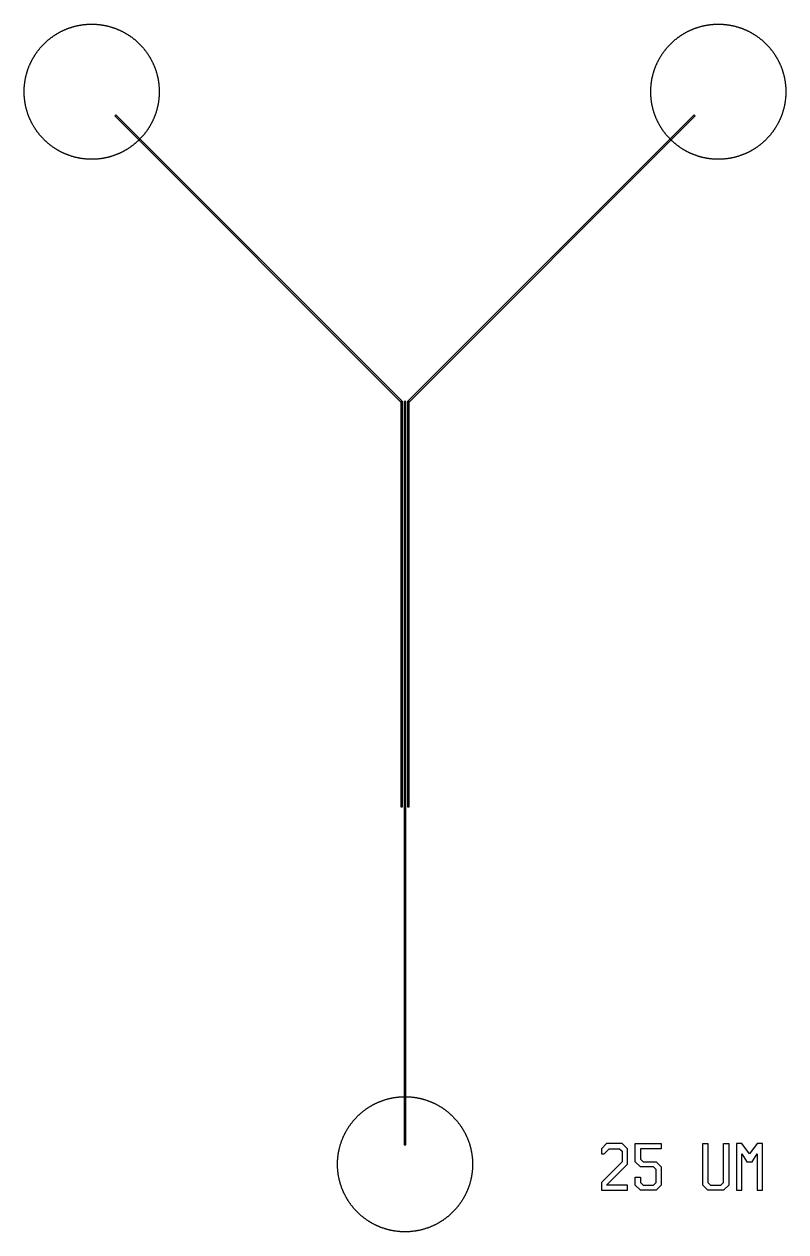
# Model space of a CAD drawing. Extents: x -30714 to 30714, y -38788 to 39084.
# Drawn here: x 19361 to 30639, y -18788 to -916 of the extents above; entities that cross this region are included whole.
import ezdxf

# ---------------------------------------------------------------- set-up
doc = ezdxf.new("R2010")
doc.units = 0
doc.layers.add('New_Layer', color=20, linetype='CONTINUOUS')
doc.layers.add('Poly', color=20, linetype='CONTINUOUS')

msp = doc.modelspace()

# ---------------------------------------------------------------- linework, layer by layer
at = {"layer": 'New_Layer'}
for points in [[(21361.4, -1923.5), (21361.2, -1937.6), (21360.8, -1951.65), (21360.55, -1958.65), (21360.2, -1965.75), (21359.85, -1972.75), (21358.95, -1986.85), (21357.85, -2000.85), (21357.25, -2007.9), (21355.85, -2021.9), (21355.1, -2028.85), (21354.25, -2035.9), (21353.4, -2042.9), (21352.5, -2049.85), (21350.5, -2063.85), (21349.45, -2070.8), (21348.35, -2077.7), (21347.15, -2084.7), (21345.95, -2091.65), (21344.7, -2098.55), (21343.4, -2105.5), (21342.05, -2112.4), (21340.65, -2119.25), (21339.2, -2126.15), (21336.15, -2139.9), (21334.55, -2146.75), (21332.9, -2153.6), (21331.2, -2160.45), (21329.45, -2167.3), (21327.65, -2174.15), (21325.8, -2180.95), (21323.95, -2187.65), (21322, -2194.5), (21320, -2201.25), (21318, -2207.95), (21315.9, -2214.75), (21313.8, -2221.4), (21311.6, -2228.15), (21309.4, -2234.8), (21307.1, -2241.5), (21304.8, -2248.15), (21302.45, -2254.8), (21300.05, -2261.4), (21297.6, -2268), (21295.1, -2274.55), (21292.55, -2281.15), (21289.95, -2287.7), (21287.3, -2294.25), (21284.65, -2300.7), (21281.9, -2307.25), (21279.15, -2313.65), (21276.3, -2320.2), (21273.45, -2326.55), (21270.5, -2333.05), (21267.6, -2339.35), (21264.55, -2345.8), (21261.5, -2352.15), (21258.45, -2358.4), (21255.3, -2364.75), (21252.15, -2371), (21248.9, -2377.3), (21245.65, -2383.5), (21242.3, -2389.8), (21238.95, -2395.95), (21235.55, -2402.15), (21232.1, -2408.3), (21228.65, -2414.35), (21225.1, -2420.5), (21221.5, -2426.6), (21217.9, -2432.6), (21214.25, -2438.6), (21210.55, -2444.6), (21206.8, -2450.6), (21203.05, -2456.5), (21199.2, -2462.45), (21195.35, -2468.3), (21191.45, -2474.15), (21187.5, -2480), (21183.5, -2485.8), (21179.45, -2491.6), (21175.4, -2497.3), (21171.3, -2503.05), (21167.1, -2508.8), (21162.95, -2514.4), (21158.7, -2520.05), (21154.45, -2525.6), (21150.1, -2531.25), (21141.4, -2542.25), (21137, -2547.7), (21132.5, -2553.15), (21127.95, -2558.65), (21123.45, -2563.95), (21118.9, -2569.3), (21114.25, -2574.65), (21109.55, -2580), (21104.9, -2585.2), (21095.4, -2595.6), (21090.6, -2600.75), (21085.75, -2605.9), (21080.9, -2610.95), (21076, -2616), (21071.05, -2621), (21066.05, -2626), (21061.05, -2630.95), (21055.95, -2635.9), (21050.95, -2640.7), (21045.75, -2645.6), (21040.6, -2650.4), (21030.2, -2659.9), (21019.65, -2669.25), (21014.35, -2673.85), (21003.65, -2682.95), (20992.75, -2691.95), (20987.25, -2696.4), (20976.25, -2705.1), (20965.05, -2713.7), (20959.4, -2717.95), (20948.1, -2726.25), (20942.4, -2730.35), (20936.6, -2734.45), (20930.8, -2738.5), (20925.05, -2742.45), (20919.2, -2746.4), (20913.3, -2750.35), (20907.45, -2754.2), (20901.5, -2758.05), (20895.6, -2761.8), (20889.6, -2765.55), (20883.6, -2769.25), (20877.6, -2772.9), (20871.6, -2776.5), (20865.55, -2780.05), (20859.4, -2783.6), (20853.25, -2787.1), (20847.1, -2790.55), (20840.95, -2793.95), (20834.75, -2797.3), (20828.55, -2800.6), (20822.35, -2803.85), (20816.05, -2807.1), (20809.75, -2810.3), (20803.5, -2813.4), (20797.15, -2816.5), (20790.8, -2819.55), (20784.4, -2822.55), (20778.05, -2825.5), (20771.65, -2828.4), (20765.15, -2831.3), (20758.75, -2834.1), (20752.2, -2836.9), (20745.8, -2839.6), (20739.25, -2842.3), (20732.7, -2844.95), (20726.2, -2847.5), (20719.55, -2850.1), (20713.05, -2852.55), (20706.45, -2855), (20699.75, -2857.45), (20693.15, -2859.8), (20686.5, -2862.1), (20679.85, -2864.35), (20673.15, -2866.6), (20666.45, -2868.75), (20659.7, -2870.9), (20653, -2872.95), (20646.25, -2875), (20639.45, -2877), (20632.75, -2878.9), (20625.95, -2880.8), (20619.1, -2882.65), (20612.35, -2884.4), (20605.5, -2886.15), (20598.7, -2887.85), (20591.85, -2889.5), (20584.95, -2891.1), (20578.1, -2892.65), (20571.2, -2894.15), (20564.35, -2895.6), (20557.4, -2897), (20550.5, -2898.35), (20543.55, -2899.7), (20536.65, -2900.95), (20529.7, -2902.15), (20522.75, -2903.3), (20515.8, -2904.4), (20508.8, -2905.5), (20501.9, -2906.5), (20494.9, -2907.45), (20487.85, -2908.4), (20480.95, -2909.25), (20473.95, -2910.05), (20466.95, -2910.8), (20459.9, -2911.55), (20452.9, -2912.2), (20445.85, -2912.85), (20438.85, -2913.4), (20431.85, -2913.9), (20424.8, -2914.4), (20417.8, -2914.8), (20410.75, -2915.2), (20396.7, -2915.8), (20389.65, -2916), (20375.55, -2916.3), (20361.45, -2916.4), (20347.35, -2916.3), (20333.25, -2916), (20326.2, -2915.8), (20319.15, -2915.5), (20312.15, -2915.2), (20298.05, -2914.4), (20284, -2913.4), (20277, -2912.85), (20262.95, -2911.55), (20248.95, -2910.05), (20241.95, -2909.25), (20234.95, -2908.35), (20228, -2907.45), (20221, -2906.5), (20214.1, -2905.5), (20207.05, -2904.4), (20200.1, -2903.3), (20193.15, -2902.15), (20186.25, -2900.95), (20179.35, -2899.7), (20172.45, -2898.4), (20165.45, -2897), (20158.55, -2895.6), (20151.65, -2894.15), (20144.8, -2892.65), (20137.9, -2891.1), (20131.05, -2889.5), (20124.2, -2887.85), (20117.35, -2886.15), (20110.55, -2884.4), (20103.8, -2882.65), (20096.95, -2880.8), (20090.15, -2878.9), (20083.45, -2877), (20076.65, -2875), (20069.85, -2872.95), (20063.2, -2870.9), (20056.4, -2868.75), (20049.75, -2866.6), (20036.35, -2862.1), (20029.75, -2859.8), (20023.15, -2857.45), (20016.45, -2855), (20009.85, -2852.55), (20003.25, -2850.05), (19996.7, -2847.5), (19990.2, -2844.95), (19983.65, -2842.3), (19977.1, -2839.6), (19970.65, -2836.9), (19964.15, -2834.1), (19957.75, -2831.3), (19951.25, -2828.4), (19944.85, -2825.5), (19938.45, -2822.55), (19932.1, -2819.55), (19925.75, -2816.5), (19919.4, -2813.4), (19913.15, -2810.3), (19906.85, -2807.1), (19900.6, -2803.9), (19894.3, -2800.6), (19888.15, -2797.3), (19881.95, -2793.95), (19875.75, -2790.55), (19869.6, -2787.1), (19863.45, -2783.6), (19857.35, -2780.05), (19851.3, -2776.5), (19845.3, -2772.9), (19839.2, -2769.2), (19833.3, -2765.55), (19827.3, -2761.8), (19821.35, -2758), (19815.45, -2754.2), (19809.5, -2750.3), (19803.65, -2746.4), (19797.85, -2742.45), (19792, -2738.45), (19786.3, -2734.45), (19780.55, -2730.4), (19774.8, -2726.25), (19769.1, -2722.1), (19763.45, -2717.9), (19757.85, -2713.7), (19752.2, -2709.4), (19746.65, -2705.1), (19741.1, -2700.75), (19735.6, -2696.35), (19730.15, -2691.95), (19724.65, -2687.45), (19719.3, -2683), (19713.9, -2678.45), (19708.55, -2673.85), (19703.25, -2669.25), (19697.95, -2664.6), (19692.7, -2659.9), (19687.45, -2655.15), (19682.3, -2650.4), (19677.15, -2645.6), (19672, -2640.75), (19666.9, -2635.85), (19661.85, -2630.95), (19656.85, -2626), (19651.85, -2621), (19646.9, -2616), (19642, -2610.95), (19637.1, -2605.85), (19632.3, -2600.75), (19627.5, -2595.6), (19622.7, -2590.4), (19618, -2585.2), (19613.3, -2579.95), (19608.65, -2574.65), (19604, -2569.3), (19599.45, -2564), (19594.9, -2558.6), (19590.4, -2553.2), (19585.9, -2547.7), (19581.5, -2542.25), (19577.15, -2536.8), (19572.75, -2531.2), (19568.45, -2525.65), (19564.15, -2520), (19559.95, -2514.4), (19555.75, -2508.75), (19551.6, -2503.05), (19547.5, -2497.35), (19543.45, -2491.6), (19539.4, -2485.8), (19535.4, -2480), (19531.45, -2474.15), (19527.55, -2468.3), (19523.65, -2462.4), (19519.85, -2456.5), (19516.05, -2450.55), (19512.35, -2444.65), (19508.65, -2438.65), (19505, -2432.65), (19501.35, -2426.55), (19497.8, -2420.5), (19494.25, -2414.35), (19490.8, -2408.3), (19487.35, -2402.15), (19483.95, -2396), (19480.6, -2389.8), (19477.25, -2383.5), (19474, -2377.3), (19470.75, -2371), (19467.6, -2364.8), (19464.45, -2358.45), (19461.35, -2352.1), (19458.3, -2345.75), (19455.3, -2339.35), (19452.35, -2333), (19449.45, -2326.6), (19446.6, -2320.2), (19443.75, -2313.7), (19441, -2307.25), (19438.25, -2300.75), (19435.55, -2294.2), (19432.95, -2287.7), (19430.35, -2281.15), (19427.8, -2274.6), (19425.3, -2268), (19422.85, -2261.4), (19420.45, -2254.8), (19418.1, -2248.15), (19415.75, -2241.45), (19413.5, -2234.85), (19411.3, -2228.15), (19409.1, -2221.4), (19407, -2214.75), (19404.9, -2208), (19400.9, -2194.5), (19398.95, -2187.7), (19397.1, -2180.95), (19395.25, -2174.15), (19393.45, -2167.3), (19391.7, -2160.5), (19390, -2153.65), (19388.35, -2146.8), (19386.75, -2139.95), (19385.2, -2133.05), (19383.7, -2126.2), (19382.25, -2119.3), (19380.85, -2112.4), (19379.5, -2105.5), (19378.2, -2098.55), (19376.95, -2091.65), (19375.7, -2084.65), (19374.55, -2077.75), (19373.45, -2070.8), (19372.4, -2063.85), (19371.35, -2056.8), (19370.4, -2049.9), (19369.5, -2042.9), (19367.8, -2028.9), (19367.05, -2021.9), (19366.3, -2014.85), (19365.65, -2007.9), (19364.45, -1993.85), (19363.95, -1986.85), (19363.05, -1972.75), (19362.7, -1965.75), (19362.35, -1958.7), (19361.85, -1944.6), (19361.7, -1937.6), (19361.55, -1930.55), (19361.5, -1923.5), (19361.45, -1916.4), (19361.55, -1902.3), (19361.7, -1895.25), (19361.85, -1888.25), (19362.35, -1874.15), (19362.7, -1867.1), (19363.05, -1860.1), (19363.95, -1846), (19364.45, -1839), (19365.05, -1831.95), (19365.65, -1824.95), (19366.3, -1818), (19367.05, -1810.95), (19367.8, -1803.95), (19369.5, -1789.95), (19370.4, -1782.95), (19371.35, -1776.05), (19372.4, -1769), (19373.45, -1762.05), (19374.55, -1755.1), (19375.7, -1748.2), (19376.95, -1741.2), (19378.2, -1734.3), (19379.5, -1727.35), (19380.85, -1720.45), (19382.25, -1713.55), (19383.7, -1706.65), (19385.2, -1699.75), (19386.75, -1692.9), (19388.35, -1686.05), (19390, -1679.2), (19391.7, -1672.35), (19393.45, -1665.5), (19395.25, -1658.7), (19397.1, -1651.9), (19398.95, -1645.15), (19400.9, -1638.35), (19402.85, -1631.65), (19404.9, -1624.85), (19407, -1618.1), (19409.1, -1611.4), (19413.5, -1598), (19415.75, -1591.4), (19418.05, -1584.75), (19420.45, -1578.05), (19422.85, -1571.45), (19425.3, -1564.85), (19427.8, -1558.25), (19430.35, -1551.7), (19432.9, -1545.2), (19435.55, -1538.65), (19438.25, -1532.1), (19441, -1525.6), (19443.75, -1519.15), (19446.6, -1512.65), (19449.45, -1506.25), (19452.35, -1499.85), (19455.35, -1493.4), (19458.3, -1487.1), (19461.35, -1480.75), (19464.45, -1474.4), (19467.6, -1468.05), (19470.75, -1461.85), (19474, -1455.55), (19477.25, -1449.35), (19480.6, -1443.05), (19483.95, -1436.85), (19487.35, -1430.7), (19490.75, -1424.6), (19494.25, -1418.5), (19497.8, -1412.35), (19501.35, -1406.3), (19505, -1400.2), (19508.65, -1394.2), (19512.35, -1388.2), (19516.05, -1382.3), (19519.85, -1376.35), (19523.65, -1370.45), (19527.55, -1364.5), (19531.45, -1358.65), (19535.4, -1352.85), (19539.4, -1347), (19543.45, -1341.2), (19547.5, -1335.5), (19551.6, -1329.8), (19555.75, -1324.1), (19559.95, -1318.45), (19564.2, -1312.8), (19568.45, -1307.2), (19572.75, -1301.65), (19577.1, -1296.1), (19581.5, -1290.6), (19585.95, -1285.1), (19590.4, -1279.65), (19594.9, -1274.25), (19599.4, -1268.9), (19604.05, -1263.5), (19608.65, -1258.2), (19613.3, -1252.9), (19618, -1247.65), (19622.7, -1242.45), (19627.5, -1237.25), (19632.3, -1232.1), (19637.1, -1227), (19642, -1221.9), (19646.9, -1216.85), (19651.85, -1211.85), (19656.85, -1206.85), (19661.85, -1201.9), (19666.9, -1197), (19672, -1192.1), (19677.15, -1187.25), (19682.3, -1182.45), (19687.45, -1177.7), (19692.7, -1172.95), (19697.95, -1168.25), (19703.25, -1163.6), (19708.55, -1159), (19713.9, -1154.4), (19719.3, -1149.85), (19724.7, -1145.35), (19730.15, -1140.9), (19735.6, -1136.5), (19741.1, -1132.1), (19746.65, -1127.75), (19752.2, -1123.45), (19757.85, -1119.15), (19763.45, -1114.95), (19769.1, -1110.75), (19774.8, -1106.6), (19780.55, -1102.45), (19786.3, -1098.4), (19792, -1094.4), (19797.85, -1090.4), (19803.65, -1086.45), (19809.5, -1082.55), (19815.45, -1078.65), (19821.3, -1074.85), (19827.3, -1071.05), (19833.25, -1067.3), (19839.25, -1063.6), (19845.3, -1059.95), (19851.3, -1056.35), (19857.4, -1052.75), (19863.45, -1049.25), (19869.6, -1045.75), (19875.75, -1042.3), (19881.95, -1038.9), (19888.1, -1035.55), (19894.3, -1032.25), (19900.6, -1028.95), (19906.8, -1025.75), (19913.15, -1022.55), (19919.4, -1019.45), (19925.75, -1016.35), (19932.1, -1013.3), (19938.45, -1010.3), (19944.85, -1007.35), (19951.25, -1004.45), (19957.7, -1001.55), (19964.15, -998.75), (19970.65, -995.95), (19977.1, -993.25), (19983.65, -990.55), (19990.2, -987.9), (19996.75, -985.3), (20003.25, -982.8), (20009.85, -980.3), (20016.5, -977.8), (20023.1, -975.4), (20029.75, -973.05), (20036.35, -970.75), (20043.1, -968.45), (20049.75, -966.25), (20056.4, -964.1), (20063.15, -961.95), (20069.85, -959.9), (20076.6, -957.85), (20083.45, -955.85), (20090.15, -953.95), (20096.95, -952.05), (20103.75, -950.2), (20110.6, -948.4), (20117.35, -946.7), (20124.2, -945), (20131.05, -943.35), (20137.9, -941.75), (20144.8, -940.2), (20151.65, -938.7), (20158.55, -937.25), (20165.45, -935.85), (20172.45, -934.45), (20179.35, -933.15), (20186.25, -931.9), (20193.15, -930.7), (20200.1, -929.55), (20207.05, -928.45), (20214.05, -927.35), (20221, -926.35), (20235, -924.45), (20241.95, -923.6), (20248.95, -922.8), (20256, -922), (20262.95, -921.3), (20277, -920), (20284, -919.45), (20291.1, -918.9), (20298.05, -918.45), (20312.15, -917.65), (20319.15, -917.35), (20326.2, -917.05), (20340.3, -916.65), (20354.4, -916.45), (20368.5, -916.45), (20382.6, -916.65), (20396.7, -917.05), (20410.75, -917.65), (20417.8, -918.05), (20424.8, -918.45), (20431.85, -918.95), (20438.85, -919.45), (20445.9, -920), (20459.9, -921.3), (20466.9, -922), (20473.95, -922.8), (20480.95, -923.6), (20487.9, -924.45), (20501.9, -926.35), (20508.85, -927.35), (20515.75, -928.4), (20522.75, -929.55), (20529.7, -930.7), (20536.65, -931.9), (20543.55, -933.15), (20550.45, -934.45), (20557.35, -935.8), (20564.35, -937.25), (20571.2, -938.7), (20578.1, -940.2), (20584.95, -941.75), (20591.85, -943.35), (20598.7, -945), (20605.45, -946.65), (20612.3, -948.4), (20619.15, -950.2), (20625.95, -952.05), (20632.75, -953.95), (20639.45, -955.85), (20646.25, -957.85), (20653, -959.9), (20659.7, -961.95), (20666.45, -964.1), (20673.15, -966.25), (20679.85, -968.5), (20686.5, -970.75), (20693.15, -973.05), (20699.75, -975.4), (20706.45, -977.85), (20713.05, -980.3), (20719.55, -982.75), (20726.15, -985.3), (20732.7, -987.9), (20739.25, -990.55), (20745.8, -993.25), (20752.25, -995.95), (20758.75, -998.75), (20765.15, -1001.55), (20771.65, -1004.45), (20778.05, -1007.35), (20784.45, -1010.3), (20790.8, -1013.3), (20797.15, -1016.35), (20803.5, -1019.45), (20809.75, -1022.55), (20816.05, -1025.75), (20822.3, -1028.95), (20828.6, -1032.25), (20834.75, -1035.55), (20840.95, -1038.9), (20847.15, -1042.3), (20853.3, -1045.75), (20859.45, -1049.25), (20865.55, -1052.8), (20871.6, -1056.35), (20877.6, -1059.95), (20883.6, -1063.6), (20889.6, -1067.3), (20895.6, -1071.05), (20901.5, -1074.8), (20907.45, -1078.65), (20913.3, -1082.5), (20919.2, -1086.45), (20925, -1090.35), (20930.8, -1094.35), (20936.6, -1098.4), (20942.4, -1102.5), (20948.05, -1106.55), (20953.8, -1110.75), (20959.4, -1114.9), (20965.05, -1119.15), (20970.7, -1123.45), (20976.25, -1127.75), (20987.25, -1136.45), (20992.75, -1140.9), (20998.25, -1145.4), (21003.6, -1149.85), (21009.05, -1154.45), (21014.35, -1159), (21019.65, -1163.6), (21025, -1168.3), (21030.2, -1172.95), (21035.45, -1177.7), (21040.6, -1182.45), (21045.75, -1187.25), (21050.9, -1192.1), (21055.95, -1196.95), (21061, -1201.85), (21066.05, -1206.85), (21071.05, -1211.85), (21076, -1216.85), (21080.9, -1221.9), (21085.8, -1227), (21090.6, -1232.1), (21095.4, -1237.25), (21100.2, -1242.45), (21104.9, -1247.65), (21109.6, -1252.9), (21114.25, -1258.2), (21118.85, -1263.5), (21123.45, -1268.9), (21128, -1274.25), (21132.45, -1279.6), (21136.95, -1285.1), (21141.4, -1290.6), (21145.75, -1296.05), (21150.1, -1301.6), (21154.4, -1307.15), (21158.7, -1312.8), (21162.95, -1318.45), (21167.1, -1324.05), (21171.3, -1329.8), (21175.4, -1335.5), (21179.45, -1341.25), (21183.5, -1347.05), (21187.5, -1352.85), (21191.45, -1358.7), (21195.35, -1364.55), (21199.2, -1370.4), (21203.05, -1376.35), (21206.85, -1382.3), (21210.55, -1388.2), (21214.25, -1394.2), (21217.9, -1400.25), (21221.5, -1406.25), (21225.1, -1412.35), (21228.65, -1418.5), (21232.1, -1424.55), (21235.55, -1430.7), (21238.95, -1436.9), (21242.3, -1443.05), (21245.65, -1449.35), (21248.9, -1455.55), (21252.15, -1461.85), (21255.3, -1468.1), (21258.4, -1474.35), (21261.5, -1480.7), (21264.55, -1487.05), (21267.55, -1493.4), (21270.5, -1499.8), (21273.45, -1506.25), (21276.3, -1512.65), (21279.1, -1519.1), (21281.9, -1525.6), (21284.65, -1532.15), (21287.3, -1538.6), (21289.95, -1545.15), (21292.55, -1551.7), (21295.1, -1558.3), (21297.6, -1564.85), (21300.05, -1571.45), (21302.45, -1578.05), (21304.8, -1584.7), (21307.15, -1591.4), (21309.4, -1598.05), (21311.6, -1604.7), (21313.8, -1611.45), (21315.9, -1618.1), (21318, -1624.9), (21320, -1631.6), (21322, -1638.35), (21323.95, -1645.2), (21325.8, -1651.9), (21327.65, -1658.7), (21329.45, -1665.5), (21331.2, -1672.35), (21332.9, -1679.25), (21334.55, -1686.1), (21336.15, -1692.95), (21339.2, -1706.7), (21340.65, -1713.6), (21342.05, -1720.45), (21343.4, -1727.35), (21344.7, -1734.3), (21345.95, -1741.2), (21347.15, -1748.15), (21348.35, -1755.15), (21349.45, -1762.05), (21350.5, -1769), (21352.5, -1783), (21353.4, -1789.95), (21354.25, -1796.95), (21355.1, -1804), (21355.85, -1810.95), (21357.25, -1824.95), (21357.85, -1831.95), (21358.95, -1846), (21359.85, -1860.1), (21360.2, -1867.1), (21360.55, -1874.15), (21360.8, -1881.2), (21361.2, -1895.25), (21361.4, -1909.35)], [(30638.5, -1923.6), (30638.45, -1930.65), (30638.3, -1937.7), (30638.15, -1944.7), (30637.65, -1958.8), (30637.3, -1965.85), (30636.95, -1972.85), (30636.05, -1986.95), (30635.55, -1993.95), (30634.35, -2008), (30633.7, -2014.95), (30632.95, -2022), (30632.2, -2029), (30630.5, -2043), (30629.6, -2050), (30628.65, -2056.9), (30627.6, -2063.95), (30626.55, -2070.9), (30625.45, -2077.85), (30624.3, -2084.75), (30623.05, -2091.75), (30621.8, -2098.65), (30620.5, -2105.6), (30619.15, -2112.5), (30617.75, -2119.4), (30616.3, -2126.3), (30614.8, -2133.15), (30613.25, -2140.05), (30611.65, -2146.9), (30610, -2153.75), (30608.3, -2160.6), (30606.55, -2167.4), (30604.75, -2174.25), (30602.9, -2181.05), (30601.05, -2187.8), (30599.1, -2194.6), (30595.1, -2208.1), (30593, -2214.85), (30590.9, -2221.5), (30588.7, -2228.25), (30586.5, -2234.95), (30584.25, -2241.55), (30581.9, -2248.25), (30579.55, -2254.9), (30577.15, -2261.5), (30574.7, -2268.1), (30572.2, -2274.7), (30569.65, -2281.25), (30567.05, -2287.8), (30564.45, -2294.3), (30561.75, -2300.85), (30559, -2307.35), (30556.25, -2313.8), (30553.4, -2320.3), (30550.55, -2326.7), (30547.65, -2333.1), (30544.7, -2339.45), (30541.7, -2345.85), (30538.65, -2352.2), (30535.55, -2358.55), (30532.4, -2364.9), (30529.25, -2371.1), (30526, -2377.4), (30522.75, -2383.6), (30519.4, -2389.9), (30516.05, -2396.1), (30512.65, -2402.25), (30509.2, -2408.4), (30505.75, -2414.45), (30502.2, -2420.6), (30498.65, -2426.65), (30495, -2432.75), (30491.35, -2438.75), (30487.65, -2444.75), (30483.95, -2450.65), (30480.15, -2456.6), (30476.35, -2462.5), (30472.45, -2468.4), (30468.55, -2474.25), (30464.6, -2480.1), (30460.6, -2485.9), (30456.55, -2491.7), (30452.5, -2497.45), (30448.4, -2503.15), (30444.25, -2508.85), (30440.05, -2514.5), (30435.85, -2520.1), (30431.55, -2525.75), (30427.25, -2531.3), (30422.85, -2536.9), (30418.5, -2542.35), (30414.1, -2547.8), (30409.6, -2553.3), (30405.1, -2558.7), (30400.55, -2564.1), (30396, -2569.4), (30391.35, -2574.75), (30386.7, -2580.05), (30382, -2585.3), (30377.3, -2590.5), (30372.5, -2595.7), (30367.7, -2600.85), (30362.9, -2605.95), (30358, -2611.05), (30353.1, -2616.1), (30348.15, -2621.1), (30343.15, -2626.1), (30338.15, -2631.05), (30333.1, -2635.95), (30328, -2640.85), (30322.85, -2645.7), (30317.7, -2650.5), (30312.55, -2655.25), (30307.3, -2660), (30302.05, -2664.7), (30296.75, -2669.35), (30291.45, -2673.95), (30286.1, -2678.55), (30280.7, -2683.1), (30275.35, -2687.55), (30269.85, -2692.05), (30264.4, -2696.45), (30258.9, -2700.85), (30253.35, -2705.2), (30247.8, -2709.5), (30242.15, -2713.8), (30236.55, -2718), (30230.9, -2722.2), (30225.2, -2726.35), (30219.45, -2730.5), (30213.7, -2734.55), (30208, -2738.55), (30202.15, -2742.55), (30196.35, -2746.5), (30190.5, -2750.4), (30184.55, -2754.3), (30178.65, -2758.1), (30172.7, -2761.9), (30166.7, -2765.65), (30160.8, -2769.3), (30154.7, -2773), (30148.7, -2776.6), (30142.65, -2780.15), (30136.55, -2783.7), (30130.4, -2787.2), (30124.25, -2790.65), (30118.05, -2794.05), (30111.85, -2797.4), (30105.7, -2800.7), (30099.4, -2804), (30093.15, -2807.2), (30086.85, -2810.4), (30080.6, -2813.5), (30074.25, -2816.6), (30067.9, -2819.65), (30061.55, -2822.65), (30055.15, -2825.6), (30048.75, -2828.5), (30042.25, -2831.4), (30035.85, -2834.2), (30029.35, -2837), (30022.9, -2839.7), (30016.35, -2842.4), (30009.8, -2845.05), (30003.3, -2847.6), (29996.75, -2850.15), (29990.15, -2852.65), (29983.55, -2855.1), (29976.85, -2857.55), (29970.25, -2859.9), (29963.65, -2862.2), (29950.25, -2866.7), (29943.6, -2868.85), (29936.8, -2871), (29930.15, -2873.05), (29923.35, -2875.1), (29916.55, -2877.1), (29909.85, -2879), (29903.05, -2880.9), (29896.2, -2882.75), (29889.45, -2884.5), (29882.65, -2886.25), (29875.8, -2887.95), (29868.95, -2889.6), (29862.1, -2891.2), (29855.2, -2892.75), (29848.35, -2894.25), (29841.45, -2895.7), (29834.55, -2897.1), (29827.55, -2898.5), (29820.65, -2899.8), (29813.75, -2901.05), (29806.85, -2902.25), (29799.9, -2903.4), (29792.95, -2904.5), (29785.9, -2905.6), (29779, -2906.6), (29772, -2907.55), (29765.05, -2908.45), (29758.05, -2909.35), (29751.05, -2910.15), (29737.05, -2911.65), (29723, -2912.95), (29716, -2913.5), (29701.95, -2914.5), (29687.85, -2915.3), (29680.85, -2915.6), (29673.8, -2915.9), (29666.75, -2916.1), (29652.65, -2916.4), (29638.55, -2916.5), (29624.45, -2916.4), (29610.35, -2916.1), (29603.3, -2915.9), (29589.25, -2915.3), (29582.2, -2914.9), (29575.2, -2914.5), (29568.15, -2914), (29561.15, -2913.5), (29554.15, -2912.95), (29547.1, -2912.3), (29540.1, -2911.65), (29533.05, -2910.9), (29526.05, -2910.15), (29519.05, -2909.35), (29512.15, -2908.5), (29505.1, -2907.55), (29498.1, -2906.6), (29491.2, -2905.6), (29484.2, -2904.5), (29477.25, -2903.4), (29470.3, -2902.25), (29463.35, -2901.05), (29456.45, -2899.8), (29449.5, -2898.45), (29442.6, -2897.1), (29435.65, -2895.7), (29428.8, -2894.25), (29421.9, -2892.75), (29415.05, -2891.2), (29408.15, -2889.6), (29401.3, -2887.95), (29394.5, -2886.25), (29387.65, -2884.5), (29380.9, -2882.75), (29374.05, -2880.9), (29367.25, -2879), (29360.55, -2877.1), (29353.75, -2875.1), (29347, -2873.05), (29340.3, -2871), (29333.55, -2868.85), (29326.85, -2866.7), (29320.15, -2864.45), (29313.5, -2862.2), (29306.85, -2859.9), (29300.25, -2857.55), (29293.55, -2855.1), (29286.95, -2852.65), (29280.45, -2850.2), (29273.8, -2847.6), (29267.3, -2845.05), (29260.75, -2842.4), (29254.2, -2839.7), (29247.8, -2837), (29241.25, -2834.2), (29234.85, -2831.4), (29228.35, -2828.5), (29221.95, -2825.6), (29215.6, -2822.65), (29209.2, -2819.65), (29202.85, -2816.6), (29196.5, -2813.5), (29190.25, -2810.4), (29183.95, -2807.2), (29177.65, -2803.95), (29171.45, -2800.7), (29165.25, -2797.4), (29159.05, -2794.05), (29152.9, -2790.65), (29146.75, -2787.2), (29140.6, -2783.7), (29134.45, -2780.15), (29128.4, -2776.6), (29122.4, -2773), (29116.4, -2769.35), (29110.4, -2765.65), (29104.4, -2761.9), (29098.5, -2758.15), (29092.55, -2754.3), (29086.7, -2750.45), (29080.8, -2746.5), (29074.95, -2742.55), (29069.2, -2738.6), (29063.4, -2734.55), (29057.6, -2730.45), (29051.9, -2726.35), (29040.6, -2718.05), (29034.95, -2713.8), (29023.75, -2705.2), (29012.75, -2696.5), (29007.25, -2692.05), (28996.35, -2683.05), (28985.65, -2673.95), (28980.35, -2669.35), (28969.8, -2660), (28959.4, -2650.5), (28954.25, -2645.7), (28949.05, -2640.8), (28944.05, -2636), (28938.95, -2631.05), (28933.95, -2626.1), (28928.95, -2621.1), (28924, -2616.1), (28919.1, -2611.05), (28914.25, -2606), (28909.4, -2600.85), (28904.6, -2595.7), (28895.1, -2585.3), (28890.45, -2580.1), (28885.75, -2574.75), (28881.1, -2569.4), (28876.55, -2564.05), (28872.05, -2558.75), (28867.5, -2553.25), (28863, -2547.8), (28858.6, -2542.35), (28849.9, -2531.35), (28845.55, -2525.7), (28841.3, -2520.15), (28837.05, -2514.5), (28832.9, -2508.9), (28828.7, -2503.15), (28824.6, -2497.4), (28820.55, -2491.7), (28816.5, -2485.9), (28812.5, -2480.1), (28808.55, -2474.25), (28804.65, -2468.4), (28800.8, -2462.55), (28796.95, -2456.6), (28793.2, -2450.7), (28789.45, -2444.7), (28785.75, -2438.7), (28782.1, -2432.7), (28778.5, -2426.7), (28774.9, -2420.6), (28771.35, -2414.45), (28767.9, -2408.4), (28764.45, -2402.25), (28761.05, -2396.05), (28757.7, -2389.9), (28754.35, -2383.6), (28751.1, -2377.4), (28747.85, -2371.1), (28744.7, -2364.85), (28741.55, -2358.5), (28738.5, -2352.25), (28735.45, -2345.9), (28732.4, -2339.45), (28729.5, -2333.15), (28726.55, -2326.65), (28723.7, -2320.3), (28720.85, -2313.75), (28718.1, -2307.35), (28715.35, -2300.8), (28712.7, -2294.35), (28710.05, -2287.8), (28707.45, -2281.25), (28704.9, -2274.65), (28702.4, -2268.1), (28699.95, -2261.5), (28697.55, -2254.9), (28695.2, -2248.25), (28692.9, -2241.6), (28690.6, -2234.9), (28688.4, -2228.25), (28686.2, -2221.5), (28684.1, -2214.85), (28682, -2208.05), (28680, -2201.35), (28678, -2194.6), (28676.05, -2187.75), (28674.2, -2181.05), (28672.35, -2174.25), (28670.55, -2167.4), (28668.8, -2160.55), (28667.1, -2153.7), (28665.45, -2146.85), (28663.85, -2140), (28660.8, -2126.25), (28659.35, -2119.35), (28657.95, -2112.5), (28656.6, -2105.6), (28655.3, -2098.65), (28654.05, -2091.75), (28652.85, -2084.8), (28651.65, -2077.8), (28650.55, -2070.9), (28649.5, -2063.95), (28647.5, -2049.95), (28646.6, -2043), (28645.75, -2036), (28644.9, -2028.95), (28644.15, -2022), (28642.75, -2008), (28642.15, -2000.95), (28641.05, -1986.95), (28640.15, -1972.85), (28639.8, -1965.85), (28639.45, -1958.75), (28639.2, -1951.75), (28638.8, -1937.7), (28638.6, -1923.6), (28638.6, -1909.45), (28638.8, -1895.35), (28639.2, -1881.3), (28639.45, -1874.25), (28639.8, -1867.2), (28640.15, -1860.2), (28641.05, -1846.1), (28642.15, -1832.05), (28642.75, -1825.05), (28644.15, -1811.05), (28644.9, -1804.1), (28645.75, -1797.05), (28646.6, -1790.05), (28647.5, -1783.1), (28649.5, -1769.1), (28650.55, -1762.15), (28651.65, -1755.25), (28652.85, -1748.25), (28654.05, -1741.3), (28655.3, -1734.4), (28656.6, -1727.45), (28657.95, -1720.55), (28659.35, -1713.7), (28660.8, -1706.8), (28663.85, -1693.05), (28665.45, -1686.2), (28667.1, -1679.35), (28668.8, -1672.45), (28670.55, -1665.6), (28672.35, -1658.8), (28674.2, -1652), (28676.05, -1645.3), (28678, -1638.45), (28680, -1631.7), (28682, -1625), (28684.1, -1618.2), (28686.2, -1611.55), (28688.4, -1604.8), (28690.6, -1598.15), (28692.85, -1591.5), (28695.2, -1584.8), (28697.55, -1578.15), (28699.95, -1571.55), (28702.4, -1564.95), (28704.9, -1558.4), (28707.45, -1551.8), (28710.05, -1545.25), (28712.7, -1538.7), (28715.35, -1532.25), (28718.1, -1525.7), (28720.9, -1519.2), (28723.7, -1512.75), (28726.55, -1506.35), (28729.5, -1499.9), (28732.45, -1493.5), (28735.45, -1487.15), (28738.5, -1480.8), (28741.6, -1474.45), (28744.7, -1468.2), (28747.85, -1461.95), (28751.1, -1455.65), (28754.35, -1449.45), (28757.7, -1443.15), (28761.05, -1437), (28764.45, -1430.8), (28767.9, -1424.65), (28771.35, -1418.6), (28774.9, -1412.45), (28778.5, -1406.35), (28782.1, -1400.35), (28785.75, -1394.3), (28789.45, -1388.3), (28793.15, -1382.4), (28796.95, -1376.45), (28800.8, -1370.5), (28804.65, -1364.65), (28808.55, -1358.8), (28812.5, -1352.95), (28816.5, -1347.15), (28820.55, -1341.35), (28824.6, -1335.6), (28828.7, -1329.9), (28832.9, -1324.15), (28837.05, -1318.55), (28841.3, -1312.9), (28845.6, -1307.25), (28849.9, -1301.7), (28854.25, -1296.15), (28858.6, -1290.7), (28863.05, -1285.2), (28867.55, -1279.7), (28872, -1274.35), (28876.55, -1269), (28881.15, -1263.6), (28885.75, -1258.3), (28890.4, -1253), (28895.1, -1247.75), (28899.8, -1242.55), (28904.6, -1237.35), (28909.4, -1232.2), (28914.2, -1227.1), (28919.1, -1222), (28924, -1216.95), (28928.95, -1211.95), (28933.95, -1206.95), (28939, -1201.95), (28944.05, -1197.05), (28949.1, -1192.2), (28954.25, -1187.35), (28959.4, -1182.55), (28964.55, -1177.8), (28969.8, -1173.05), (28975, -1168.4), (28980.35, -1163.7), (28985.65, -1159.1), (28990.95, -1154.55), (28996.4, -1149.95), (29001.75, -1145.5), (29007.25, -1141), (29012.75, -1136.55), (29023.75, -1127.85), (29029.3, -1123.55), (29034.95, -1119.25), (29040.6, -1115), (29046.2, -1110.85), (29051.95, -1106.65), (29057.6, -1102.6), (29063.4, -1098.5), (29069.2, -1094.45), (29075, -1090.45), (29080.8, -1086.55), (29086.7, -1082.6), (29092.55, -1078.75), (29098.5, -1074.9), (29104.4, -1071.15), (29110.4, -1067.4), (29116.4, -1063.7), (29122.4, -1060.05), (29128.4, -1056.45), (29134.45, -1052.9), (29140.55, -1049.35), (29146.7, -1045.85), (29152.85, -1042.4), (29159.05, -1039), (29165.25, -1035.65), (29171.4, -1032.35), (29177.7, -1029.05), (29183.95, -1025.85), (29190.25, -1022.65), (29196.5, -1019.55), (29202.85, -1016.45), (29209.2, -1013.4), (29215.55, -1010.4), (29221.95, -1007.45), (29228.35, -1004.55), (29234.85, -1001.65), (29241.25, -998.85), (29247.75, -996.05), (29254.2, -993.35), (29260.75, -990.65), (29267.3, -988), (29273.85, -985.4), (29280.45, -982.85), (29286.95, -980.4), (29293.55, -977.95), (29300.25, -975.5), (29306.85, -973.15), (29313.5, -970.85), (29320.15, -968.6), (29326.85, -966.35), (29333.55, -964.2), (29340.3, -962.05), (29347, -960), (29353.75, -957.95), (29360.55, -955.95), (29367.25, -954.05), (29374.05, -952.15), (29380.85, -950.3), (29387.7, -948.5), (29394.55, -946.75), (29401.3, -945.1), (29408.15, -943.45), (29415.05, -941.85), (29421.9, -940.3), (29428.8, -938.8), (29435.65, -937.35), (29442.65, -935.9), (29449.55, -934.55), (29456.45, -933.25), (29463.35, -932), (29470.3, -930.8), (29477.25, -929.65), (29484.25, -928.5), (29491.15, -927.45), (29498.1, -926.45), (29512.1, -924.55), (29519.05, -923.7), (29526.05, -922.9), (29533.1, -922.1), (29540.1, -921.4), (29554.1, -920.1), (29561.15, -919.55), (29568.15, -919.05), (29575.2, -918.55), (29582.2, -918.15), (29589.25, -917.75), (29603.3, -917.15), (29617.4, -916.75), (29631.5, -916.55), (29645.6, -916.55), (29659.7, -916.75), (29673.8, -917.15), (29680.85, -917.45), (29687.85, -917.75), (29701.95, -918.55), (29708.9, -919), (29716, -919.55), (29723, -920.1), (29737.05, -921.4), (29744, -922.1), (29751.05, -922.9), (29758.05, -923.7), (29765, -924.55), (29779, -926.45), (29785.95, -927.45), (29792.95, -928.55), (29799.9, -929.65), (29806.85, -930.8), (29813.75, -932), (29820.65, -933.25), (29827.55, -934.55), (29834.55, -935.95), (29841.45, -937.35), (29848.35, -938.8), (29855.2, -940.3), (29862.1, -941.85), (29868.95, -943.45), (29875.8, -945.1), (29882.65, -946.8), (29889.4, -948.5), (29896.25, -950.3), (29903.05, -952.15), (29909.85, -954.05), (29916.55, -955.95), (29923.4, -957.95), (29930.15, -960), (29936.85, -962.05), (29943.6, -964.2), (29950.25, -966.35), (29956.9, -968.55), (29963.65, -970.85), (29970.25, -973.15), (29976.9, -975.5), (29983.5, -977.9), (29990.15, -980.4), (29996.75, -982.9), (30003.25, -985.4), (30009.8, -988), (30016.35, -990.65), (30022.9, -993.35), (30029.35, -996.05), (30035.85, -998.85), (30042.3, -1001.65), (30048.75, -1004.55), (30055.15, -1007.45), (30061.55, -1010.4), (30067.9, -1013.4), (30074.25, -1016.45), (30080.6, -1019.55), (30086.85, -1022.65), (30093.2, -1025.85), (30099.4, -1029.05), (30105.7, -1032.35), (30111.9, -1035.65), (30118.05, -1039), (30124.25, -1042.4), (30130.4, -1045.85), (30136.55, -1049.35), (30142.6, -1052.85), (30148.7, -1056.45), (30154.7, -1060.05), (30160.75, -1063.7), (30166.75, -1067.4), (30172.7, -1071.15), (30178.7, -1074.95), (30184.55, -1078.75), (30190.5, -1082.65), (30196.35, -1086.55), (30202.15, -1090.5), (30208, -1094.5), (30213.7, -1098.5), (30219.45, -1102.55), (30225.2, -1106.7), (30230.9, -1110.85), (30236.55, -1115.05), (30242.15, -1119.25), (30247.8, -1123.55), (30253.35, -1127.85), (30258.9, -1132.2), (30264.4, -1136.6), (30269.85, -1141), (30275.3, -1145.45), (30280.7, -1149.95), (30286.1, -1154.5), (30291.45, -1159.1), (30296.75, -1163.7), (30302.05, -1168.35), (30307.3, -1173.05), (30312.55, -1177.8), (30317.7, -1182.55), (30322.85, -1187.35), (30328, -1192.2), (30333.1, -1197.1), (30338.15, -1202), (30343.15, -1206.95), (30348.15, -1211.95), (30353.1, -1216.95), (30358, -1222), (30362.9, -1227.1), (30367.7, -1232.2), (30372.5, -1237.35), (30377.3, -1242.55), (30382, -1247.75), (30386.7, -1253), (30391.35, -1258.3), (30395.95, -1263.6), (30400.6, -1269), (30405.1, -1274.35), (30409.6, -1279.75), (30414.05, -1285.2), (30418.5, -1290.7), (30422.9, -1296.2), (30427.25, -1301.75), (30431.55, -1307.3), (30435.8, -1312.9), (30440.05, -1318.55), (30444.25, -1324.2), (30448.4, -1329.9), (30452.5, -1335.6), (30456.55, -1341.3), (30460.6, -1347.1), (30464.6, -1352.95), (30468.55, -1358.75), (30472.45, -1364.6), (30476.35, -1370.55), (30480.15, -1376.45), (30483.95, -1382.4), (30487.65, -1388.3), (30491.35, -1394.3), (30495, -1400.3), (30498.65, -1406.4), (30502.2, -1412.45), (30505.75, -1418.6), (30509.25, -1424.7), (30512.65, -1430.8), (30516.05, -1436.95), (30519.4, -1443.15), (30522.75, -1449.45), (30526, -1455.65), (30529.25, -1461.95), (30532.4, -1468.15), (30535.55, -1474.5), (30538.65, -1480.85), (30541.7, -1487.2), (30544.65, -1493.5), (30547.65, -1499.95), (30550.55, -1506.35), (30553.4, -1512.75), (30556.25, -1519.25), (30559, -1525.7), (30561.75, -1532.2), (30564.45, -1538.75), (30567.1, -1545.3), (30569.65, -1551.8), (30572.2, -1558.35), (30574.7, -1564.95), (30577.15, -1571.55), (30579.55, -1578.15), (30581.95, -1584.85), (30584.25, -1591.5), (30586.5, -1598.1), (30590.9, -1611.5), (30593, -1618.2), (30595.1, -1624.95), (30597.15, -1631.75), (30599.1, -1638.45), (30601.05, -1645.25), (30602.9, -1652), (30604.75, -1658.8), (30606.55, -1665.6), (30608.3, -1672.45), (30610, -1679.3), (30611.65, -1686.15), (30613.25, -1693), (30614.8, -1699.85), (30616.3, -1706.75), (30617.75, -1713.65), (30619.15, -1720.55), (30620.5, -1727.45), (30621.8, -1734.4), (30623.05, -1741.3), (30624.3, -1748.3), (30625.45, -1755.2), (30626.55, -1762.15), (30627.6, -1769.1), (30628.65, -1776.15), (30629.6, -1783.05), (30630.5, -1790.05), (30632.2, -1804.05), (30632.95, -1811.05), (30633.7, -1818.1), (30634.35, -1825.05), (30634.95, -1832.05), (30635.55, -1839.1), (30636.05, -1846.1), (30636.95, -1860.2), (30637.3, -1867.2), (30637.65, -1874.25), (30638.15, -1888.35), (30638.3, -1895.35), (30638.45, -1902.4), (30638.55, -1916.5)], [(20702.202, -2275.008), (20719.88, -2257.33), (24962.52, -6499.97), (24944.842, -6517.648)], [(25055.158, -6517.748), (25037.48, -6500.07), (29280.12, -2257.43), (29297.798, -2275.108)], [(24937.5, -12500), (24962.5, -12500), (24962.5, -6500), (24937.5, -6500)], [(24987.5, -17500), (25012.5, -17500), (25012.5, -6500), (24987.5, -6500)], [(25037.5, -12500), (25062.5, -12500), (25062.5, -6500), (25037.5, -6500)], [(26000.75, -17802.55), (26000.45, -17816.65), (25999.95, -17830.75), (25999.25, -17844.8), (25998.8, -17851.85), (25998.35, -17858.85), (25997.85, -17865.85), (25997.25, -17872.9), (25996.65, -17879.9), (25995.95, -17886.95), (25995.25, -17893.95), (25994.5, -17900.95), (25992.8, -17914.95), (25991.9, -17921.9), (25990.9, -17928.9), (25989.9, -17935.85), (25988.85, -17942.8), (25987.75, -17949.75), (25986.55, -17956.75), (25985.35, -17963.65), (25984.1, -17970.6), (25982.8, -17977.5), (25981.45, -17984.45), (25980.05, -17991.3), (25978.6, -17998.2), (25977.1, -18005.05), (25975.55, -18011.95), (25973.95, -18018.8), (25972.3, -18025.65), (25970.6, -18032.5), (25968.85, -18039.35), (25967.05, -18046.15), (25965.2, -18052.95), (25963.35, -18059.7), (25961.4, -18066.5), (25959.4, -18073.3), (25957.4, -18080), (25955.3, -18086.75), (25953.2, -18093.45), (25948.8, -18106.85), (25946.5, -18113.55), (25944.2, -18120.2), (25941.85, -18126.8), (25939.45, -18133.45), (25937, -18140.05), (25934.5, -18146.6), (25931.95, -18153.2), (25929.35, -18159.75), (25926.75, -18166.2), (25924.05, -18172.75), (25921.3, -18179.3), (25918.55, -18185.7), (25915.7, -18192.2), (25912.85, -18198.6), (25909.95, -18205), (25907, -18211.4), (25904, -18217.75), (25900.95, -18224.1), (25897.85, -18230.45), (25894.7, -18236.8), (25891.5, -18243.1), (25888.3, -18249.35), (25885.05, -18255.55), (25881.75, -18261.75), (25878.35, -18268), (25875, -18274.1), (25871.55, -18280.25), (25868.05, -18286.4), (25864.5, -18292.5), (25860.95, -18298.55), (25857.3, -18304.65), (25853.7, -18310.6), (25850, -18316.6), (25846.2, -18322.65), (25842.45, -18328.55), (25838.6, -18334.5), (25834.75, -18340.35), (25830.85, -18346.2), (25826.9, -18352), (25822.9, -18357.85), (25818.85, -18363.65), (25814.8, -18369.35), (25810.7, -18375.05), (25806.55, -18380.75), (25802.35, -18386.4), (25798.1, -18392.05), (25793.85, -18397.65), (25789.55, -18403.2), (25785.2, -18408.75), (25780.8, -18414.25), (25776.35, -18419.75), (25771.9, -18425.2), (25767.4, -18430.6), (25762.85, -18436), (25758.25, -18441.4), (25753.65, -18446.65), (25749, -18451.95), (25744.3, -18457.2), (25739.55, -18462.45), (25734.8, -18467.65), (25730.05, -18472.75), (25725.15, -18477.9), (25720.3, -18482.95), (25715.4, -18488), (25710.45, -18493.05), (25705.45, -18498.05), (25700.4, -18503), (25695.35, -18507.9), (25690.3, -18512.75), (25685.15, -18517.65), (25680.05, -18522.4), (25674.85, -18527.15), (25669.6, -18531.9), (25664.35, -18536.6), (25659.05, -18541.25), (25653.8, -18545.85), (25648.4, -18550.45), (25643, -18555), (25637.6, -18559.5), (25632.15, -18563.95), (25626.65, -18568.4), (25621.15, -18572.8), (25615.6, -18577.15), (25610.05, -18581.45), (25604.45, -18585.7), (25598.8, -18589.95), (25593.15, -18594.15), (25587.45, -18598.3), (25581.75, -18602.4), (25576.05, -18606.45), (25570.25, -18610.5), (25564.4, -18614.5), (25558.6, -18618.45), (25552.75, -18622.35), (25546.9, -18626.2), (25540.95, -18630.05), (25535.05, -18633.8), (25529, -18637.6), (25523, -18641.3), (25517.05, -18644.9), (25510.95, -18648.55), (25504.9, -18652.1), (25498.8, -18655.65), (25492.65, -18659.15), (25486.5, -18662.6), (25480.4, -18665.95), (25474.15, -18669.35), (25467.95, -18672.65), (25461.75, -18675.9), (25455.5, -18679.1), (25449.2, -18682.3), (25442.85, -18685.45), (25436.5, -18688.55), (25430.15, -18691.6), (25423.8, -18694.6), (25417.4, -18697.55), (25411, -18700.45), (25404.6, -18703.3), (25398.1, -18706.15), (25391.7, -18708.9), (25385.15, -18711.65), (25378.6, -18714.35), (25372.15, -18716.95), (25365.6, -18719.55), (25359, -18722.1), (25352.45, -18724.6), (25345.85, -18727.05), (25339.2, -18729.45), (25332.6, -18731.8), (25325.95, -18734.1), (25319.25, -18736.4), (25305.85, -18740.8), (25299.15, -18742.9), (25292.4, -18745), (25285.7, -18747), (25278.9, -18749), (25272.1, -18750.95), (25265.35, -18752.8), (25258.55, -18754.65), (25251.75, -18756.45), (25244.9, -18758.2), (25238.05, -18759.9), (25231.2, -18761.55), (25224.35, -18763.15), (25217.45, -18764.7), (25210.6, -18766.2), (25203.7, -18767.65), (25196.85, -18769.05), (25189.9, -18770.4), (25183, -18771.7), (25176.05, -18772.95), (25169.15, -18774.15), (25162.15, -18775.35), (25155.2, -18776.45), (25148.25, -18777.5), (25141.3, -18778.5), (25134.3, -18779.5), (25127.35, -18780.4), (25113.35, -18782.1), (25106.35, -18782.85), (25099.35, -18783.55), (25092.3, -18784.25), (25085.3, -18784.85), (25078.25, -18785.45), (25071.25, -18785.95), (25064.25, -18786.4), (25057.2, -18786.85), (25043.15, -18787.55), (25029.05, -18788.05), (25014.95, -18788.35), (25000.85, -18788.45), (24986.75, -18788.35), (24972.65, -18788.05), (24958.55, -18787.55), (24944.5, -18786.85), (24937.45, -18786.4), (24930.45, -18785.95), (24923.45, -18785.45), (24916.4, -18784.85), (24909.4, -18784.25), (24902.35, -18783.55), (24895.35, -18782.85), (24888.35, -18782.1), (24874.35, -18780.4), (24867.4, -18779.5), (24860.4, -18778.5), (24853.45, -18777.5), (24846.5, -18776.45), (24839.55, -18775.35), (24832.55, -18774.15), (24825.65, -18772.95), (24818.7, -18771.7), (24811.8, -18770.4), (24804.85, -18769.05), (24798, -18767.65), (24791.1, -18766.2), (24784.25, -18764.7), (24777.35, -18763.15), (24770.5, -18761.55), (24763.65, -18759.9), (24756.8, -18758.2), (24749.95, -18756.45), (24743.15, -18754.65), (24736.35, -18752.8), (24729.6, -18750.95), (24722.8, -18749), (24716, -18747), (24709.3, -18745), (24702.55, -18742.9), (24695.85, -18740.8), (24682.45, -18736.4), (24675.75, -18734.1), (24669.1, -18731.8), (24662.5, -18729.45), (24655.85, -18727.05), (24649.25, -18724.6), (24642.7, -18722.1), (24636.1, -18719.55), (24629.55, -18716.95), (24623.1, -18714.35), (24616.55, -18711.65), (24610, -18708.9), (24603.6, -18706.15), (24597.1, -18703.3), (24590.7, -18700.45), (24584.3, -18697.55), (24577.9, -18694.6), (24571.55, -18691.6), (24565.2, -18688.55), (24558.85, -18685.45), (24552.5, -18682.3), (24546.2, -18679.1), (24539.95, -18675.9), (24533.75, -18672.65), (24527.55, -18669.35), (24521.3, -18665.95), (24515.2, -18662.6), (24509.05, -18659.15), (24502.9, -18655.65), (24496.8, -18652.1), (24490.75, -18648.55), (24484.65, -18644.9), (24478.7, -18641.3), (24472.7, -18637.6), (24466.65, -18633.8), (24460.75, -18630.05), (24454.8, -18626.2), (24448.95, -18622.35), (24443.1, -18618.45), (24437.3, -18614.5), (24431.45, -18610.5), (24425.65, -18606.45), (24419.95, -18602.4), (24414.25, -18598.3), (24408.55, -18594.15), (24402.9, -18589.95), (24397.25, -18585.7), (24391.65, -18581.45), (24386.1, -18577.15), (24380.55, -18572.8), (24375.05, -18568.4), (24369.55, -18563.95), (24364.1, -18559.5), (24358.7, -18555), (24353.3, -18550.45), (24347.9, -18545.85), (24342.65, -18541.25), (24337.35, -18536.6), (24332.1, -18531.9), (24326.85, -18527.15), (24321.65, -18522.4), (24316.55, -18517.65), (24311.4, -18512.75), (24306.35, -18507.9), (24301.3, -18503), (24296.25, -18498.05), (24291.25, -18493.05), (24286.3, -18488), (24281.4, -18482.95), (24276.55, -18477.9), (24271.65, -18472.75), (24266.9, -18467.65), (24262.15, -18462.45), (24257.4, -18457.2), (24252.7, -18451.95), (24248.05, -18446.65), (24243.45, -18441.4), (24238.85, -18436), (24234.3, -18430.6), (24229.8, -18425.2), (24225.35, -18419.75), (24220.9, -18414.25), (24216.5, -18408.75), (24212.15, -18403.2), (24207.85, -18397.65), (24203.6, -18392.05), (24199.35, -18386.4), (24195.15, -18380.75), (24191, -18375.05), (24186.9, -18369.35), (24182.85, -18363.65), (24178.8, -18357.85), (24174.8, -18352), (24170.85, -18346.2), (24166.95, -18340.35), (24163.1, -18334.5), (24159.25, -18328.55), (24155.5, -18322.65), (24151.7, -18316.6), (24148, -18310.6), (24144.4, -18304.65), (24140.75, -18298.55), (24137.2, -18292.5), (24133.65, -18286.4), (24130.15, -18280.25), (24126.7, -18274.1), (24123.35, -18268), (24119.95, -18261.75), (24116.65, -18255.55), (24113.4, -18249.35), (24110.2, -18243.1), (24107, -18236.8), (24103.85, -18230.45), (24100.75, -18224.1), (24097.7, -18217.75), (24094.7, -18211.4), (24091.75, -18205), (24088.85, -18198.6), (24086, -18192.2), (24083.15, -18185.7), (24080.4, -18179.3), (24077.65, -18172.75), (24074.95, -18166.2), (24072.35, -18159.75), (24069.75, -18153.2), (24067.2, -18146.6), (24064.7, -18140.05), (24062.25, -18133.45), (24059.85, -18126.8), (24057.5, -18120.2), (24055.2, -18113.55), (24052.9, -18106.85), (24048.5, -18093.45), (24046.4, -18086.75), (24044.3, -18080), (24042.3, -18073.3), (24040.3, -18066.5), (24038.35, -18059.7), (24036.5, -18052.95), (24034.65, -18046.15), (24032.85, -18039.35), (24031.1, -18032.5), (24029.4, -18025.65), (24027.75, -18018.8), (24026.15, -18011.95), (24024.6, -18005.05), (24023.1, -17998.2), (24021.65, -17991.3), (24020.25, -17984.45), (24018.9, -17977.5), (24017.6, -17970.6), (24016.35, -17963.65), (24015.15, -17956.75), (24013.95, -17949.75), (24012.85, -17942.8), (24011.8, -17935.85), (24010.8, -17928.9), (24009.8, -17921.9), (24008.9, -17914.95), (24007.2, -17900.95), (24006.45, -17893.95), (24005.75, -17886.95), (24005.05, -17879.9), (24004.45, -17872.9), (24003.85, -17865.85), (24003.35, -17858.85), (24002.9, -17851.85), (24002.45, -17844.8), (24001.75, -17830.75), (24001.25, -17816.65), (24000.95, -17802.55), (24000.85, -17788.45), (24000.95, -17774.35), (24001.25, -17760.25), (24001.75, -17746.15), (24002.45, -17732.1), (24002.9, -17725.05), (24003.35, -17718.05), (24003.85, -17711.05), (24004.45, -17704), (24005.05, -17697), (24005.75, -17689.95), (24006.45, -17682.95), (24007.2, -17675.95), (24008.9, -17661.95), (24009.8, -17655), (24010.8, -17648), (24011.8, -17641.05), (24012.85, -17634.1), (24013.95, -17627.15), (24015.15, -17620.15), (24016.35, -17613.25), (24017.6, -17606.3), (24018.9, -17599.4), (24020.25, -17592.45), (24021.65, -17585.6), (24023.1, -17578.7), (24024.6, -17571.85), (24026.15, -17564.95), (24027.75, -17558.1), (24029.4, -17551.25), (24031.1, -17544.4), (24032.85, -17537.55), (24034.65, -17530.75), (24036.5, -17523.95), (24038.35, -17517.2), (24040.3, -17510.4), (24042.3, -17503.6), (24044.3, -17496.9), (24046.4, -17490.15), (24048.5, -17483.45), (24052.9, -17470.05), (24055.2, -17463.35), (24057.5, -17456.7), (24059.85, -17450.1), (24062.25, -17443.45), (24064.7, -17436.85), (24067.2, -17430.3), (24069.75, -17423.7), (24072.35, -17417.15), (24074.95, -17410.7), (24077.65, -17404.15), (24080.4, -17397.6), (24083.15, -17391.2), (24086, -17384.7), (24088.85, -17378.3), (24091.75, -17371.9), (24094.7, -17365.5), (24097.7, -17359.15), (24100.75, -17352.8), (24103.85, -17346.45), (24107, -17340.1), (24110.2, -17333.8), (24113.4, -17327.55), (24116.65, -17321.35), (24119.95, -17315.15), (24123.35, -17308.9), (24126.7, -17302.8), (24130.15, -17296.65), (24133.65, -17290.5), (24137.2, -17284.4), (24140.75, -17278.35), (24144.4, -17272.25), (24148, -17266.3), (24151.7, -17260.3), (24155.5, -17254.25), (24159.25, -17248.35), (24163.1, -17242.4), (24166.95, -17236.55), (24170.85, -17230.7), (24174.8, -17224.9), (24178.8, -17219.05), (24182.85, -17213.25), (24186.9, -17207.55), (24191, -17201.85), (24195.15, -17196.15), (24199.35, -17190.5), (24203.6, -17184.85), (24207.85, -17179.25), (24212.15, -17173.7), (24216.5, -17168.15), (24220.9, -17162.65), (24225.35, -17157.15), (24229.8, -17151.7), (24234.3, -17146.3), (24238.85, -17140.9), (24243.45, -17135.5), (24248.05, -17130.25), (24252.7, -17124.95), (24257.4, -17119.7), (24262.15, -17114.45), (24266.9, -17109.25), (24271.65, -17104.15), (24276.55, -17099), (24281.4, -17093.95), (24286.3, -17088.9), (24291.25, -17083.85), (24296.25, -17078.85), (24301.3, -17073.9), (24306.35, -17069), (24311.4, -17064.15), (24316.55, -17059.25), (24321.65, -17054.5), (24326.85, -17049.75), (24332.1, -17045), (24337.35, -17040.3), (24342.65, -17035.65), (24347.9, -17031.05), (24353.3, -17026.45), (24358.7, -17021.9), (24364.1, -17017.4), (24369.55, -17012.95), (24375.05, -17008.5), (24380.55, -17004.1), (24386.1, -16999.75), (24391.65, -16995.45), (24397.25, -16991.2), (24402.9, -16986.95), (24408.55, -16982.75), (24414.25, -16978.6), (24419.95, -16974.5), (24425.65, -16970.45), (24431.45, -16966.4), (24437.3, -16962.4), (24443.1, -16958.45), (24448.95, -16954.55), (24454.8, -16950.7), (24460.75, -16946.85), (24466.65, -16943.1), (24472.7, -16939.3), (24478.7, -16935.6), (24484.65, -16932), (24490.75, -16928.35), (24496.8, -16924.8), (24502.9, -16921.25), (24509.05, -16917.75), (24515.2, -16914.3), (24521.3, -16910.95), (24527.55, -16907.55), (24533.75, -16904.25), (24539.95, -16901), (24546.2, -16897.8), (24552.5, -16894.6), (24558.85, -16891.45), (24565.2, -16888.35), (24571.55, -16885.3), (24577.9, -16882.3), (24584.3, -16879.35), (24590.7, -16876.45), (24597.1, -16873.6), (24603.6, -16870.75), (24610, -16868), (24616.55, -16865.25), (24623.1, -16862.55), (24629.55, -16859.95), (24636.1, -16857.35), (24642.7, -16854.8), (24649.25, -16852.3), (24655.85, -16849.85), (24662.5, -16847.45), (24669.1, -16845.1), (24675.75, -16842.8), (24682.45, -16840.5), (24695.85, -16836.1), (24702.55, -16834), (24709.3, -16831.9), (24716, -16829.9), (24722.8, -16827.9), (24729.6, -16825.95), (24736.35, -16824.1), (24743.15, -16822.25), (24749.95, -16820.45), (24756.8, -16818.7), (24763.65, -16817), (24770.5, -16815.35), (24777.35, -16813.75), (24784.25, -16812.2), (24791.1, -16810.7), (24798, -16809.25), (24804.85, -16807.85), (24811.8, -16806.5), (24818.7, -16805.2), (24825.65, -16803.95), (24832.55, -16802.75), (24839.55, -16801.55), (24846.5, -16800.45), (24853.45, -16799.4), (24860.4, -16798.4), (24867.4, -16797.4), (24874.35, -16796.5), (24888.35, -16794.8), (24895.35, -16794.05), (24902.35, -16793.35), (24909.4, -16792.65), (24916.4, -16792.05), (24923.45, -16791.45), (24930.45, -16790.95), (24937.45, -16790.5), (24944.5, -16790.05), (24958.55, -16789.35), (24972.65, -16788.85), (24986.75, -16788.55), (25000.85, -16788.45), (25014.95, -16788.55), (25029.05, -16788.85), (25043.15, -16789.35), (25057.2, -16790.05), (25064.25, -16790.5), (25071.25, -16790.95), (25078.25, -16791.45), (25085.3, -16792.05), (25092.3, -16792.65), (25099.35, -16793.35), (25106.35, -16794.05), (25113.35, -16794.8), (25127.35, -16796.5), (25134.3, -16797.4), (25141.3, -16798.4), (25148.25, -16799.4), (25155.2, -16800.45), (25162.15, -16801.55), (25169.15, -16802.75), (25176.05, -16803.95), (25183, -16805.2), (25189.9, -16806.5), (25196.85, -16807.85), (25203.7, -16809.25), (25210.6, -16810.7), (25217.45, -16812.2), (25224.35, -16813.75), (25231.2, -16815.35), (25238.05, -16817), (25244.9, -16818.7), (25251.75, -16820.45), (25258.55, -16822.25), (25265.35, -16824.1), (25272.1, -16825.95), (25278.9, -16827.9), (25285.7, -16829.9), (25292.4, -16831.9), (25299.15, -16834), (25305.85, -16836.1), (25319.25, -16840.5), (25325.95, -16842.8), (25332.6, -16845.1), (25339.2, -16847.45), (25345.85, -16849.85), (25352.45, -16852.3), (25359, -16854.8), (25365.6, -16857.35), (25372.15, -16859.95), (25378.6, -16862.55), (25385.15, -16865.25), (25391.7, -16868), (25398.1, -16870.75), (25404.6, -16873.6), (25411, -16876.45), (25417.4, -16879.35), (25423.8, -16882.3), (25430.15, -16885.3), (25436.5, -16888.35), (25442.85, -16891.45), (25449.2, -16894.6), (25455.5, -16897.8), (25461.75, -16901), (25467.95, -16904.25), (25474.15, -16907.55), (25480.4, -16910.95), (25486.5, -16914.3), (25492.65, -16917.75), (25498.8, -16921.25), (25504.9, -16924.8), (25510.95, -16928.35), (25517.05, -16932), (25523, -16935.6), (25529, -16939.3), (25535.05, -16943.1), (25540.95, -16946.85), (25546.9, -16950.7), (25552.75, -16954.55), (25558.6, -16958.45), (25564.4, -16962.4), (25570.25, -16966.4), (25576.05, -16970.45), (25581.75, -16974.5), (25587.45, -16978.6), (25593.15, -16982.75), (25598.8, -16986.95), (25604.45, -16991.2), (25610.05, -16995.45), (25615.6, -16999.75), (25621.15, -17004.1), (25626.65, -17008.5), (25632.15, -17012.95), (25637.6, -17017.4), (25643, -17021.9), (25648.4, -17026.45), (25653.8, -17031.05), (25659.05, -17035.65), (25664.35, -17040.3), (25669.6, -17045), (25674.85, -17049.75), (25680.05, -17054.5), (25685.15, -17059.25), (25690.3, -17064.15), (25695.35, -17069), (25700.4, -17073.9), (25705.45, -17078.85), (25710.45, -17083.85), (25715.4, -17088.9), (25720.3, -17093.95), (25725.15, -17099), (25730.05, -17104.15), (25734.8, -17109.25), (25739.55, -17114.45), (25744.3, -17119.7), (25749, -17124.95), (25753.65, -17130.25), (25758.25, -17135.5), (25762.85, -17140.9), (25767.4, -17146.3), (25771.9, -17151.7), (25776.35, -17157.15), (25780.8, -17162.65), (25785.2, -17168.15), (25789.55, -17173.7), (25793.85, -17179.25), (25798.1, -17184.85), (25802.35, -17190.5), (25806.55, -17196.15), (25810.7, -17201.85), (25814.8, -17207.55), (25818.85, -17213.25), (25822.9, -17219.05), (25826.9, -17224.9), (25830.85, -17230.7), (25834.75, -17236.55), (25838.6, -17242.4), (25842.45, -17248.35), (25846.2, -17254.25), (25850, -17260.3), (25853.7, -17266.3), (25857.3, -17272.25), (25860.95, -17278.35), (25864.5, -17284.4), (25868.05, -17290.5), (25871.55, -17296.65), (25875, -17302.8), (25878.35, -17308.9), (25881.75, -17315.15), (25885.05, -17321.35), (25888.3, -17327.55), (25891.5, -17333.8), (25894.7, -17340.1), (25897.85, -17346.45), (25900.95, -17352.8), (25904, -17359.15), (25907, -17365.5), (25909.95, -17371.9), (25912.85, -17378.3), (25915.7, -17384.7), (25918.55, -17391.2), (25921.3, -17397.6), (25924.05, -17404.15), (25926.75, -17410.7), (25929.35, -17417.15), (25931.95, -17423.7), (25934.5, -17430.3), (25937, -17436.85), (25939.45, -17443.45), (25941.85, -17450.1), (25944.2, -17456.7), (25946.5, -17463.35), (25948.8, -17470.05), (25953.2, -17483.45), (25955.3, -17490.15), (25957.4, -17496.9), (25959.4, -17503.6), (25961.4, -17510.4), (25963.35, -17517.2), (25965.2, -17523.95), (25967.05, -17530.75), (25968.85, -17537.55), (25970.6, -17544.4), (25972.3, -17551.25), (25973.95, -17558.1), (25975.55, -17564.95), (25977.1, -17571.85), (25978.6, -17578.7), (25980.05, -17585.6), (25981.45, -17592.45), (25982.8, -17599.4), (25984.1, -17606.3), (25985.35, -17613.25), (25986.55, -17620.15), (25987.75, -17627.15), (25988.85, -17634.1), (25989.9, -17641.05), (25990.9, -17648), (25991.9, -17655), (25992.8, -17661.95), (25994.5, -17675.95), (25995.25, -17682.95), (25995.95, -17689.95), (25996.65, -17697), (25997.25, -17704), (25997.85, -17711.05), (25998.35, -17718.05), (25998.8, -17725.05), (25999.25, -17732.1), (25999.95, -17746.15), (26000.45, -17760.25), (26000.75, -17774.35), (26000.85, -17788.45)]]:
    msp.add_lwpolyline(points, close=True, dxfattribs=at)
at = {"layer": 'Poly'}
for points in [[(27946.823, -17634.742), (28023.746, -17557.819), (28177.592, -17557.819), (28216.054, -17596.281), (28216.054, -17750.127), (27908.362, -18057.819), (27908.362, -18173.204), (28292.977, -18173.204), (28292.977, -18096.281), (27985.285, -18096.281), (28292.977, -17788.588), (28292.977, -17557.819), (28216.054, -17480.896), (27985.285, -17480.896), (27908.362, -17557.819), (27908.362, -17634.742)], [(28792.977, -17557.819), (28485.285, -17557.819), (28485.285, -17711.665), (28523.746, -17750.127), (28716.054, -17750.127), (28792.977, -17827.05), (28792.977, -18096.281), (28716.054, -18173.204), (28485.285, -18173.204), (28408.362, -18096.281), (28408.362, -17980.896), (28485.285, -17980.896), (28485.285, -18057.819), (28523.746, -18096.281), (28677.592, -18096.281), (28716.054, -18057.819), (28716.054, -17865.512), (28677.592, -17827.05), (28485.285, -17827.05), (28408.362, -17750.127), (28408.362, -17480.896), (28792.977, -17480.896)], [(29485.285, -17480.896), (29485.285, -18057.819), (29523.746, -18096.281), (29677.592, -18096.281), (29716.054, -18057.819), (29716.054, -17480.896), (29792.977, -17480.896), (29792.977, -18096.281), (29716.054, -18173.204), (29485.285, -18173.204), (29408.362, -18096.281), (29408.362, -17480.896)], [(29985.285, -18173.204), (29985.285, -17634.742), (30062.208, -17750.127), (30139.131, -17750.127), (30216.054, -17634.742), (30216.054, -18173.204), (30292.977, -18173.204), (30292.977, -17480.896), (30216.054, -17480.896), (30100.669, -17634.742), (29985.285, -17480.896), (29908.362, -17480.896), (29908.362, -18173.204)]]:
    msp.add_lwpolyline(points, close=True, dxfattribs=at)

doc.saveas('drawing.dxf')
